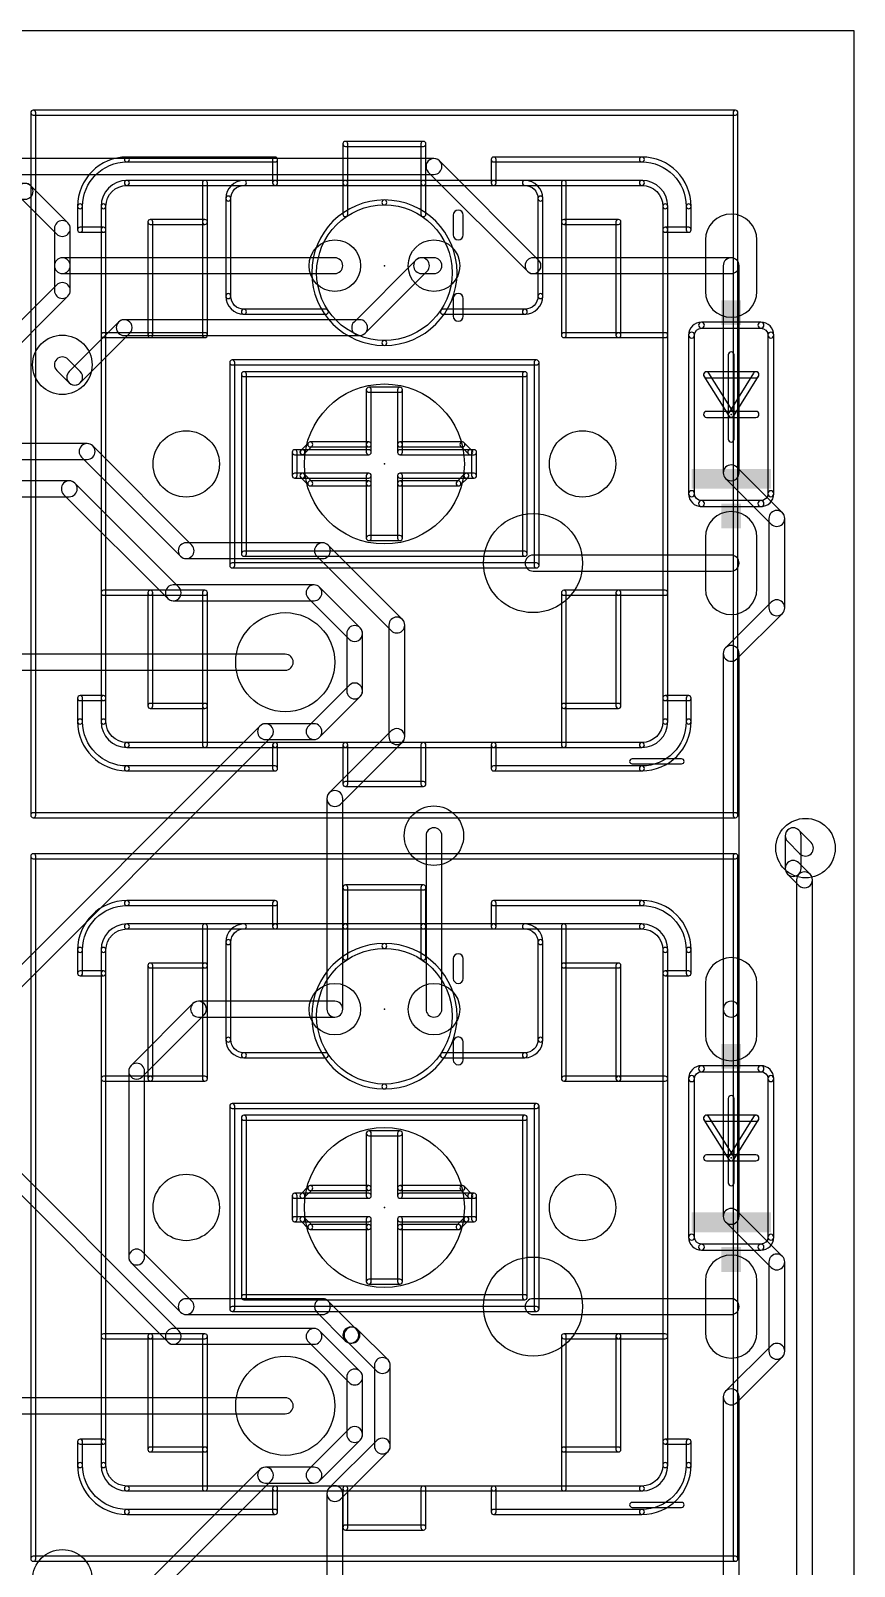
# Model space of a CAD drawing. Extents: x -22.1 to 60.3, y 1.9 to 82.2.
# Drawn here: x 39.19 to 60.3, y 42.88 to 82.22 of the extents above; entities that cross this region are included whole.
import ezdxf

# ---------------------------------------------------------------- set-up
doc = ezdxf.new("R2010")
doc.units = 0
for name, color, linetype in [('16', 175, 'CONTINUOUS'), ('17', 82, 'CONTINUOUS'), ('18', 82, 'CONTINUOUS'), ('20', 7, 'CONTINUOUS'), ('21', 253, 'CONTINUOUS'), ('23', 7, 'CONTINUOUS')]:
    doc.layers.add(name, color=color, linetype=linetype)

# ---------------------------------------------------------------- blocks, each defined once
blk = doc.blocks.new('RECT')
blk.add_solid([(-0.5, -0.5), (0.5, -0.5), (-0.5, 0.5), (0.5, 0.5)])
blk = doc.blocks.new('LONGP100')
blk.add_lwpolyline([(-0.5, -0.5), (0.5, -0.5, 1), (0.5, 0.5), (-0.5, 0.5, 1)], format="xyb", close=True)
blk = doc.blocks.new('ROUNDP')
blk.add_circle((0, 0), 0.5)
blk = doc.blocks.new('ROUNDV')
blk.add_circle((0, 0), 0.5)

msp = doc.modelspace()

# ---------------------------------------------------------------- linework, layer by layer
at = {"layer": '16'}
for points in [[(11.7475, 78.5368), (49.53, 78.5368, 1), (49.53, 78.9432), (11.7475, 78.9432, 1)], [(52.2137, 76.3437), (49.6737, 78.8837, 1), (49.3863, 78.5963), (51.9263, 76.0563, 1)], [(37.465, 77.9018), (39.0525, 77.9018, 1), (39.0525, 78.3082), (37.465, 78.3082, 1)], [(38.9088, 77.9613), (39.8613, 77.0088, 1), (40.1487, 77.2962), (39.1962, 78.2487, 1)], [(39.8018, 77.1525), (39.8018, 76.2, 1), (40.2082, 76.2), (40.2082, 77.1525, 1)], [(46.99, 76.4032), (40.005, 76.4032, 1), (40.005, 75.9968), (46.99, 75.9968, 1)], [(39.8018, 76.2), (39.8018, 75.565, 1), (40.2082, 75.565), (40.2082, 76.2, 1)], [(49.0688, 76.3437), (47.4813, 74.7562, 1), (47.7687, 74.4688), (49.3562, 76.0563, 1)], [(49.53, 76.4032), (49.2125, 76.4032, 1), (49.2125, 75.9968), (49.53, 75.9968, 1)], [(57.15, 76.4032), (52.07, 76.4032, 1), (52.07, 75.9968), (57.15, 75.9968, 1)], [(57.3532, 70.8928), (57.3532, 76.2, 1), (56.9468, 76.2), (56.9468, 70.8928, 1)], [(39.8613, 75.7087), (37.9563, 73.8037, 1), (38.2437, 73.5163), (40.1487, 75.4213, 1)], [(41.4488, 74.7562), (40.1788, 73.4862, 1), (40.4662, 73.1988), (41.7362, 74.4688, 1)], [(47.625, 74.8157), (41.5925, 74.8157, 1), (41.5925, 74.4093), (47.625, 74.4093, 1)], [(40.4662, 73.4862), (40.1487, 73.8037, 1), (39.8613, 73.5163), (40.1788, 73.1988, 1)], [(38.4175, 71.2343), (40.64, 71.2343, 1), (40.64, 71.6407), (38.4175, 71.6407, 1)], [(40.4963, 71.2938), (43.0363, 68.7538, 1), (43.3237, 69.0412), (40.7837, 71.5812, 1)], [(58.4621, 69.8681), (57.2937, 71.0365, 1), (57.0063, 70.7491), (58.1747, 69.5807, 1)], [(37.7825, 70.2818), (40.1829, 70.2818, 1), (40.1829, 70.6882), (37.7825, 70.6882, 1)], [(40.0392, 70.3413), (42.7062, 67.6743, 1), (42.9936, 67.9617), (40.3266, 70.6287, 1)], [(58.5216, 67.4356), (58.5216, 69.7244, 1), (58.1152, 69.7244), (58.1152, 67.4356, 1)], [(43.18, 68.6943), (46.6725, 68.6943, 1), (46.6725, 69.1007), (43.18, 69.1007, 1)], [(46.5288, 68.7538), (48.4338, 66.8488, 1), (48.7212, 67.1362), (46.8162, 69.0412, 1)], [(52.07, 68.3768), (57.15, 68.3768, 1), (57.15, 68.7832), (52.07, 68.7832, 1)], [(46.4565, 68.0212), (42.8499, 68.0212, 1), (42.8499, 67.6148), (46.4565, 67.6148, 1)], [(47.6417, 66.9202), (46.6002, 67.9617, 1), (46.3128, 67.6743), (47.3543, 66.6328, 1)], [(57.2937, 66.1235), (58.4621, 67.2919, 1), (58.1747, 67.5793), (57.0063, 66.4109, 1)], [(47.7012, 65.3035), (47.7012, 66.7765, 1), (47.2948, 66.7765), (47.2948, 65.3035, 1)], [(48.3743, 66.9925), (48.3743, 64.135, 1), (48.7807, 64.135), (48.7807, 66.9925, 1)], [(45.72, 66.2432), (26.67, 66.2432, 1), (26.67, 65.8368), (45.72, 65.8368, 1)], [(57.3532, 57.15), (57.3532, 66.2672, 1), (56.9468, 66.2672), (56.9468, 57.15, 1)], [(46.6002, 64.1183), (47.6417, 65.1598, 1), (47.3543, 65.4472), (46.3128, 64.4057, 1)], [(38.2437, 57.0063), (45.3557, 64.1183, 1), (45.0683, 64.4057), (37.9563, 57.2937, 1)], [(45.212, 64.0588), (46.4565, 64.0588, 1), (46.4565, 64.4652), (45.212, 64.4652, 1)], [(48.4338, 64.2787), (46.8463, 62.6912, 1), (47.1337, 62.4038), (48.7212, 63.9913, 1)], [(46.7868, 62.5475), (46.7868, 57.15, 1), (47.1932, 57.15), (47.1932, 62.5475, 1)], [(49.7332, 57.15), (49.7332, 61.595, 1), (49.3268, 61.595), (49.3268, 57.15, 1)], [(58.9407, 60.7568), (58.9407, 61.595, 1), (58.5343, 61.595), (58.5343, 60.7568, 1)], [(58.5938, 61.4513), (58.9113, 61.1338, 1), (59.1987, 61.4212), (58.8812, 61.7387, 1)], [(59.1733, 60.6084), (58.8812, 60.9005, 1), (58.5938, 60.6131), (58.8859, 60.321, 1)], [(59.2328, 29.041), (59.2328, 60.4647, 1), (58.8264, 60.4647), (58.8264, 29.041, 1)], [(42.0537, 55.4188), (43.6412, 57.0063, 1), (43.3538, 57.2937), (41.7663, 55.7062, 1)], [(43.4975, 56.9468), (46.99, 56.9468, 1), (46.99, 57.3532), (43.4975, 57.3532, 1)], [(57.3532, 51.8428), (57.3532, 57.15, 1), (56.9468, 57.15), (56.9468, 51.8428, 1)], [(42.1132, 50.8), (42.1132, 55.5625, 1), (41.7068, 55.5625), (41.7068, 50.8, 1)], [(42.9936, 48.9117), (38.2437, 53.6616, 1), (37.9563, 53.3742), (42.7062, 48.6243, 1)], [(58.4621, 50.8181), (57.2937, 51.9865, 1), (57.0063, 51.6991), (58.1747, 50.5307, 1)], [(43.3237, 49.6737), (42.0537, 50.9437, 1), (41.7663, 50.6563), (43.0363, 49.3863, 1)], [(58.5216, 48.3856), (58.5216, 50.6744, 1), (58.1152, 50.6744), (58.1152, 48.3856, 1)], [(46.6725, 49.7332), (43.18, 49.7332, 1), (43.18, 49.3268), (46.6725, 49.3268, 1)], [(47.5454, 48.9445), (46.8162, 49.6737, 1), (46.5288, 49.3863), (47.258, 48.6571, 1)], [(52.07, 49.3268), (57.15, 49.3268, 1), (57.15, 49.7332), (52.07, 49.7332, 1)], [(46.4565, 48.9712), (42.8499, 48.9712, 1), (42.8499, 48.5648), (46.4565, 48.5648, 1)], [(47.6417, 47.8702), (46.6002, 48.9117, 1), (46.3128, 48.6243), (47.3543, 47.5828, 1)], [(47.4295, 49.004), (47.4017, 49.004, 1), (47.4017, 48.5976), (47.4295, 48.5976, 1)], [(48.3529, 48.1648), (47.5732, 48.9445, 1), (47.2858, 48.6571), (48.0655, 47.8774, 1)], [(57.2937, 47.0735), (58.4621, 48.2419, 1), (58.1747, 48.5293), (57.0063, 47.3609, 1)], [(48.4124, 45.9589), (48.4124, 48.0211, 1), (48.006, 48.0211), (48.006, 45.9589, 1)], [(47.7012, 46.2535), (47.7012, 47.7265, 1), (47.2948, 47.7265), (47.2948, 46.2535, 1)], [(57.3532, 38.1), (57.3532, 47.2172, 1), (56.9468, 47.2172), (56.9468, 38.1, 1)], [(26.67, 46.7868), (45.72, 46.7868, 1), (45.72, 47.1932), (26.67, 47.1932, 1)], [(46.6002, 45.0683), (47.6417, 46.1098, 1), (47.3543, 46.3972), (46.3128, 45.3557, 1)], [(47.1337, 44.596), (48.3529, 45.8152, 1), (48.0655, 46.1026), (46.8463, 44.8834, 1)], [(45.0683, 45.3557), (37.9563, 38.2437, 1), (38.2437, 37.9563), (45.3557, 45.0683, 1)], [(45.212, 45.0088), (46.4565, 45.0088, 1), (46.4565, 45.4152), (45.212, 45.4152, 1)], [(47.1932, 38.1), (47.1932, 44.7397, 1), (46.7868, 44.7397), (46.7868, 38.1, 1)]]:
    msp.add_lwpolyline(points, format="xyb", close=True, dxfattribs=at)
at = {"layer": '20'}
for p, q in [((60.305, 82.22), (0, 82.22)), ((60.305, 1.905), (60.305, 82.22))]:
    msp.add_line(p, q, dxfattribs=at)
for centre, radius in [((48.26, 71.12), 2.05), ((43.18, 71.12), 0.85), ((53.34, 71.12), 0.85), ((48.26, 52.07), 2.05), ((43.18, 52.07), 0.85), ((53.34, 52.07), 0.85)]:
    msp.add_circle(centre, radius, dxfattribs=at)
at = {"layer": '21'}
for points in [[(39.26, 80.0565), (57.26, 80.0565, 1), (57.26, 80.1835), (39.26, 80.1835, 1)], [(39.3235, 62.12), (39.3235, 80.12, 1), (39.1965, 80.12), (39.1965, 62.12, 1)], [(57.1965, 80.12), (57.1965, 62.12, 1), (57.3235, 62.12), (57.3235, 80.12, 1)], [(47.26, 79.2565), (49.26, 79.2565, 1), (49.26, 79.3835), (47.26, 79.3835, 1)], [(47.3235, 78.32), (47.3235, 79.32, 1), (47.1965, 79.32), (47.1965, 78.32, 1)], [(49.3235, 78.32), (49.3235, 79.32, 1), (49.1965, 79.32), (49.1965, 78.32, 1)], [(41.66, 78.8565, 1), (41.66, 78.9835, 0.4142), (40.3965, 77.72, 1), (40.5235, 77.72, -0.4142)], [(41.66, 78.8565), (45.46, 78.8565, 1), (45.46, 78.9835), (41.66, 78.9835, 1)], [(45.5235, 78.32), (45.5235, 78.92, 1), (45.3965, 78.92), (45.3965, 78.32, 1)], [(51.06, 78.8565), (54.86, 78.8565, 1), (54.86, 78.9835), (51.06, 78.9835, 1)], [(51.1235, 78.32), (51.1235, 78.92, 1), (50.9965, 78.92), (50.9965, 78.32, 1)], [(55.9965, 77.72, 1), (56.1235, 77.72, 0.4142), (54.86, 78.9835, 1), (54.86, 78.8565, -0.4142)], [(41.66, 78.2565, 1), (41.66, 78.3835, 0.4142), (40.9965, 77.72, 1), (41.1235, 77.72, -0.4142)], [(41.66, 78.2565), (45.46, 78.2565, 1), (45.46, 78.3835), (41.66, 78.3835, 1)], [(43.5965, 78.32), (43.5965, 77.32, 1), (43.7235, 77.32), (43.7235, 78.32, 1)], [(44.66, 78.2565, 1), (44.66, 78.3835, 0.4142), (44.1965, 77.92, 1), (44.3235, 77.92, -0.4142)], [(45.46, 78.2565), (47.26, 78.2565, 1), (47.26, 78.3835), (45.46, 78.3835, 1)], [(47.26, 78.2565), (49.26, 78.2565, 1), (49.26, 78.3835), (47.26, 78.3835, 1)], [(47.3235, 77.52), (47.3235, 78.32, 1), (47.1965, 78.32), (47.1965, 77.52, 1)], [(49.26, 78.2565), (51.06, 78.2565, 1), (51.06, 78.3835), (49.26, 78.3835, 1)], [(49.1965, 78.32), (49.1965, 77.52, 1), (49.3235, 77.52), (49.3235, 78.32, 1)], [(51.06, 78.2565), (54.86, 78.2565, 1), (54.86, 78.3835), (51.06, 78.3835, 1)], [(52.1965, 77.92, 1), (52.3235, 77.92, 0.4142), (51.86, 78.3835, 1), (51.86, 78.2565, -0.4142)], [(52.7965, 78.32), (52.7965, 77.32, 1), (52.9235, 77.32), (52.9235, 78.32, 1)], [(55.3965, 77.72, 1), (55.5235, 77.72, 0.4142), (54.86, 78.3835, 1), (54.86, 78.2565, -0.4142)], [(44.3235, 75.42), (44.3235, 77.92, 1), (44.1965, 77.92), (44.1965, 75.42, 1)], [(52.3235, 75.42), (52.3235, 77.92, 1), (52.1965, 77.92), (52.1965, 75.42, 1)], [(40.5235, 77.12), (40.5235, 77.72, 1), (40.3965, 77.72), (40.3965, 77.12, 1)], [(41.1235, 77.12), (41.1235, 77.72, 1), (40.9965, 77.72), (40.9965, 77.12, 1)], [(48.26, 77.7565, 1), (48.26, 77.8835, 1), (48.26, 74.1565, 1), (48.26, 74.2835, -1)], [(48.26, 74.2835, 1), (48.26, 74.1565, 1), (48.26, 77.8835, 1), (48.26, 77.7565, -1)], [(50.0253, 77.4954), (50.0253, 76.9874, 1), (50.2793, 76.9874), (50.2793, 77.4954, 1)], [(55.3965, 77.72), (55.3965, 77.12, 1), (55.5235, 77.12), (55.5235, 77.72, 1)], [(55.9965, 77.72), (55.9965, 77.12, 1), (56.1235, 77.12), (56.1235, 77.72, 1)], [(41.06, 77.1835), (40.46, 77.1835, 1), (40.46, 77.0565), (41.06, 77.0565, 1)], [(41.1235, 65.12), (41.1235, 77.12, 1), (40.9965, 77.12), (40.9965, 65.12, 1)], [(42.1965, 77.32), (42.1965, 74.42, 1), (42.3235, 74.42), (42.3235, 77.32, 1)], [(43.66, 77.3835), (42.26, 77.3835, 1), (42.26, 77.2565), (43.66, 77.2565, 1)], [(43.5965, 77.32), (43.5965, 74.42, 1), (43.7235, 74.42), (43.7235, 77.32, 1)], [(52.7965, 77.32), (52.7965, 74.42, 1), (52.9235, 74.42), (52.9235, 77.32, 1)], [(54.26, 77.3835), (52.86, 77.3835, 1), (52.86, 77.2565), (54.26, 77.2565, 1)], [(54.1965, 77.32), (54.1965, 74.42, 1), (54.3235, 74.42), (54.3235, 77.32, 1)], [(55.3965, 77.12), (55.3965, 65.12, 1), (55.5235, 65.12), (55.5235, 77.12, 1)], [(55.46, 77.0565), (56.06, 77.0565, 1), (56.06, 77.1835), (55.46, 77.1835, 1)], [(44.3235, 75.42, 1), (44.1965, 75.42, 0.4142), (44.66, 74.9565, 1), (44.66, 75.0835, -0.4142)], [(50.2793, 74.9046), (50.2793, 75.3618, 1), (50.0253, 75.3618), (50.0253, 74.9046, 1)], [(51.86, 75.0835, 1), (51.86, 74.9565, 0.4142), (52.3235, 75.42, 1), (52.1965, 75.42, -0.4142)], [(44.66, 74.9565), (46.76, 74.9565, 1), (46.76, 75.0835), (44.66, 75.0835, 1)], [(49.76, 74.9565), (51.86, 74.9565, 1), (51.86, 75.0835), (49.76, 75.0835, 1)], [(56.388, 74.5998, 1), (56.388, 74.7522, 0.4142), (56.0578, 74.422, 1), (56.2102, 74.422, -0.4142)], [(56.388, 74.5998), (57.912, 74.5998, 1), (57.912, 74.7522), (56.388, 74.7522, 1)], [(58.0898, 74.422, 1), (58.2422, 74.422, 0.4142), (57.912, 74.7522, 1), (57.912, 74.5998, -0.4142)], [(42.26, 74.4835), (41.06, 74.4835, 1), (41.06, 74.3565), (42.26, 74.3565, 1)], [(43.66, 74.4835), (42.26, 74.4835, 1), (42.26, 74.3565), (43.66, 74.3565, 1)], [(54.26, 74.4835), (52.86, 74.4835, 1), (52.86, 74.3565), (54.26, 74.3565, 1)], [(55.46, 74.4835), (54.26, 74.4835, 1), (54.26, 74.3565), (55.46, 74.3565, 1)], [(56.2102, 70.358), (56.2102, 74.422, 1), (56.0578, 74.422), (56.0578, 70.358, 1)], [(58.2422, 70.358), (58.2422, 74.422, 1), (58.0898, 74.422), (58.0898, 70.358, 1)], [(57.2262, 72.39), (57.2262, 73.914, 1), (57.0738, 73.914), (57.0738, 72.39, 1)], [(44.4235, 68.52), (44.4235, 73.72, 1), (44.2965, 73.72), (44.2965, 68.52, 1)], [(44.36, 73.6565), (52.16, 73.6565, 1), (52.16, 73.7835), (44.36, 73.7835, 1)], [(52.0965, 73.72), (52.0965, 68.52, 1), (52.2235, 68.52), (52.2235, 73.72, 1)], [(44.7235, 68.82), (44.7235, 73.42, 1), (44.5965, 73.42), (44.5965, 68.82, 1)], [(44.66, 73.3565), (51.86, 73.3565, 1), (51.86, 73.4835), (44.66, 73.4835, 1)], [(51.7965, 73.42), (51.7965, 68.82, 1), (51.9235, 68.82), (51.9235, 73.42, 1)], [(56.515, 73.3298), (57.785, 73.3298, 1), (57.785, 73.4822), (56.515, 73.4822, 1)], [(57.2146, 72.4304), (56.5796, 73.4464, 1), (56.4504, 73.3656), (57.0854, 72.3496, 1)], [(57.7204, 73.4464), (57.0854, 72.4304, 1), (57.2146, 72.3496), (57.8496, 73.3656, 1)], [(47.9235, 71.62), (47.9235, 73.02, 1), (47.7965, 73.02), (47.7965, 71.62, 1)], [(47.86, 72.9565), (48.66, 72.9565, 1), (48.66, 73.0835), (47.86, 73.0835, 1)], [(48.5965, 73.02), (48.5965, 71.62, 1), (48.7235, 71.62), (48.7235, 73.02, 1)], [(56.515, 72.3138), (57.15, 72.3138, 1), (57.15, 72.4662), (56.515, 72.4662, 1)], [(57.2262, 71.755), (57.2262, 72.39, 1), (57.0738, 72.39), (57.0738, 71.755, 1)], [(57.15, 72.3138), (57.785, 72.3138, 1), (57.785, 72.4662), (57.15, 72.4662, 1)], [(46.3151, 71.6649), (46.1151, 71.4649, 1), (46.2049, 71.3751), (46.4049, 71.5751, 1)], [(47.86, 71.6835), (46.36, 71.6835, 1), (46.36, 71.5565), (47.86, 71.5565, 1)], [(47.9235, 71.42), (47.9235, 71.62, 1), (47.7965, 71.62), (47.7965, 71.42, 1)], [(48.5965, 71.62), (48.5965, 71.42, 1), (48.7235, 71.42), (48.7235, 71.62, 1)], [(50.26, 71.6835), (48.66, 71.6835, 1), (48.66, 71.5565), (50.26, 71.5565, 1)], [(50.5049, 71.4649), (50.3049, 71.6649, 1), (50.2151, 71.5751), (50.4151, 71.3751, 1)], [(46.0235, 70.82), (46.0235, 71.42, 1), (45.8965, 71.42), (45.8965, 70.82, 1)], [(45.96, 71.3565), (46.16, 71.3565, 1), (46.16, 71.4835), (45.96, 71.4835, 1)], [(46.16, 71.3565), (47.86, 71.3565, 1), (47.86, 71.4835), (46.16, 71.4835, 1)], [(48.66, 71.3565), (50.46, 71.3565, 1), (50.46, 71.4835), (48.66, 71.4835, 1)], [(50.56, 71.4835), (50.46, 71.4835, 1), (50.46, 71.3565), (50.56, 71.3565, 1)], [(50.4965, 71.42), (50.4965, 70.82, 1), (50.6235, 70.82), (50.6235, 71.42, 1)], [(46.16, 70.8835), (45.96, 70.8835, 1), (45.96, 70.7565), (46.16, 70.7565, 1)], [(47.86, 70.8835), (46.16, 70.8835, 1), (46.16, 70.7565), (47.86, 70.7565, 1)], [(46.1151, 70.7751), (46.3151, 70.5751, 1), (46.4049, 70.6649), (46.2049, 70.8649, 1)], [(47.9235, 70.62), (47.9235, 70.82, 1), (47.7965, 70.82), (47.7965, 70.62, 1)], [(50.36, 70.8835), (48.66, 70.8835, 1), (48.66, 70.7565), (50.36, 70.7565, 1)], [(48.5965, 70.82), (48.5965, 70.62, 1), (48.7235, 70.62), (48.7235, 70.82, 1)], [(50.3151, 70.8649), (50.1151, 70.6649, 1), (50.2049, 70.5751), (50.4049, 70.7751, 1)], [(50.56, 70.8835), (50.36, 70.8835, 1), (50.36, 70.7565), (50.56, 70.7565, 1)], [(47.86, 70.6835), (46.36, 70.6835, 1), (46.36, 70.5565), (47.86, 70.5565, 1)], [(47.9235, 69.22), (47.9235, 70.62, 1), (47.7965, 70.62), (47.7965, 69.22, 1)], [(48.5965, 70.62), (48.5965, 69.22, 1), (48.7235, 69.22), (48.7235, 70.62, 1)], [(50.16, 70.6835), (48.66, 70.6835, 1), (48.66, 70.5565), (50.16, 70.5565, 1)], [(56.2102, 70.358, 1), (56.0578, 70.358, 0.4142), (56.388, 70.0278, 1), (56.388, 70.1802, -0.4142)], [(57.912, 70.1802, 1), (57.912, 70.0278, 0.4142), (58.2422, 70.358, 1), (58.0898, 70.358, -0.4142)], [(56.388, 70.0278), (57.912, 70.0278, 1), (57.912, 70.1802), (56.388, 70.1802, 1)], [(48.66, 69.2835), (47.86, 69.2835, 1), (47.86, 69.1565), (48.66, 69.1565, 1)], [(51.86, 68.8835), (44.66, 68.8835, 1), (44.66, 68.7565), (51.86, 68.7565, 1)], [(52.16, 68.5835), (44.36, 68.5835, 1), (44.36, 68.4565), (52.16, 68.4565, 1)], [(42.26, 67.8835), (41.06, 67.8835, 1), (41.06, 67.7565), (42.26, 67.7565, 1)], [(43.66, 67.8835), (42.26, 67.8835, 1), (42.26, 67.7565), (43.66, 67.7565, 1)], [(42.1965, 67.82), (42.1965, 64.92, 1), (42.3235, 64.92), (42.3235, 67.82, 1)], [(43.5965, 67.82), (43.5965, 64.92, 1), (43.7235, 64.92), (43.7235, 67.82, 1)], [(54.26, 67.8835), (52.86, 67.8835, 1), (52.86, 67.7565), (54.26, 67.7565, 1)], [(52.7965, 67.82), (52.7965, 64.92, 1), (52.9235, 64.92), (52.9235, 67.82, 1)], [(55.46, 67.8835), (54.26, 67.8835, 1), (54.26, 67.7565), (55.46, 67.7565, 1)], [(54.1965, 67.82), (54.1965, 64.92, 1), (54.3235, 64.92), (54.3235, 67.82, 1)], [(40.5235, 64.52), (40.5235, 65.12, 1), (40.3965, 65.12), (40.3965, 64.52, 1)], [(41.06, 65.1835), (40.46, 65.1835, 1), (40.46, 65.0565), (41.06, 65.0565, 1)], [(41.1235, 64.52), (41.1235, 65.12, 1), (40.9965, 65.12), (40.9965, 64.52, 1)], [(43.66, 64.9835), (42.26, 64.9835, 1), (42.26, 64.8565), (43.66, 64.8565, 1)], [(43.5965, 64.92), (43.5965, 63.92, 1), (43.7235, 63.92), (43.7235, 64.92, 1)], [(52.7965, 64.92), (52.7965, 63.92, 1), (52.9235, 63.92), (52.9235, 64.92, 1)], [(54.26, 64.9835), (52.86, 64.9835, 1), (52.86, 64.8565), (54.26, 64.8565, 1)], [(55.3965, 65.12), (55.3965, 64.52, 1), (55.5235, 64.52), (55.5235, 65.12, 1)], [(55.46, 65.0565), (56.06, 65.0565, 1), (56.06, 65.1835), (55.46, 65.1835, 1)], [(55.9965, 65.12), (55.9965, 64.52, 1), (56.1235, 64.52), (56.1235, 65.12, 1)], [(40.5235, 64.52, 1), (40.3965, 64.52, 0.4142), (41.66, 63.2565, 1), (41.66, 63.3835, -0.4142)], [(41.1235, 64.52, 1), (40.9965, 64.52, 0.4142), (41.66, 63.8565, 1), (41.66, 63.9835, -0.4142)], [(54.86, 63.3835, 1), (54.86, 63.2565, 0.4142), (56.1235, 64.52, 1), (55.9965, 64.52, -0.4142)], [(54.86, 63.9835, 1), (54.86, 63.8565, 0.4142), (55.5235, 64.52, 1), (55.3965, 64.52, -0.4142)], [(45.46, 63.9835), (41.66, 63.9835, 1), (41.66, 63.8565), (45.46, 63.8565, 1)], [(47.26, 63.9835), (45.46, 63.9835, 1), (45.46, 63.8565), (47.26, 63.8565, 1)], [(45.5235, 63.32), (45.5235, 63.92, 1), (45.3965, 63.92), (45.3965, 63.32, 1)], [(51.06, 63.9835), (47.26, 63.9835, 1), (47.26, 63.8565), (51.06, 63.8565, 1)], [(47.3235, 62.92), (47.3235, 63.92, 1), (47.1965, 63.92), (47.1965, 62.92, 1)], [(49.3235, 62.92), (49.3235, 63.92, 1), (49.1965, 63.92), (49.1965, 62.92, 1)], [(54.86, 63.9835), (51.06, 63.9835, 1), (51.06, 63.8565), (54.86, 63.8565, 1)], [(51.1235, 63.32), (51.1235, 63.92, 1), (50.9965, 63.92), (50.9965, 63.32, 1)], [(45.46, 63.3835), (41.66, 63.3835, 1), (41.66, 63.2565), (45.46, 63.2565, 1)], [(54.86, 63.3835), (51.06, 63.3835, 1), (51.06, 63.2565), (54.86, 63.2565, 1)], [(54.61, 63.4365), (55.88, 63.4365, 1), (55.88, 63.5635), (54.61, 63.5635, 1)], [(47.26, 62.8565), (49.26, 62.8565, 1), (49.26, 62.9835), (47.26, 62.9835, 1)], [(57.26, 62.1835), (39.26, 62.1835, 1), (39.26, 62.0565), (57.26, 62.0565, 1)], [(39.26, 61.0065), (57.26, 61.0065, 1), (57.26, 61.1335), (39.26, 61.1335, 1)], [(39.3235, 43.07), (39.3235, 61.07, 1), (39.1965, 61.07), (39.1965, 43.07, 1)], [(57.1965, 61.07), (57.1965, 43.07, 1), (57.3235, 43.07), (57.3235, 61.07, 1)], [(47.26, 60.2065), (49.26, 60.2065, 1), (49.26, 60.3335), (47.26, 60.3335, 1)], [(47.3235, 59.27), (47.3235, 60.27, 1), (47.1965, 60.27), (47.1965, 59.27, 1)], [(49.3235, 59.27), (49.3235, 60.27, 1), (49.1965, 60.27), (49.1965, 59.27, 1)], [(41.66, 59.8065, 1), (41.66, 59.9335, 0.4142), (40.3965, 58.67, 1), (40.5235, 58.67, -0.4142)], [(41.66, 59.8065), (45.46, 59.8065, 1), (45.46, 59.9335), (41.66, 59.9335, 1)], [(45.5235, 59.27), (45.5235, 59.87, 1), (45.3965, 59.87), (45.3965, 59.27, 1)], [(51.06, 59.8065), (54.86, 59.8065, 1), (54.86, 59.9335), (51.06, 59.9335, 1)], [(51.1235, 59.27), (51.1235, 59.87, 1), (50.9965, 59.87), (50.9965, 59.27, 1)], [(55.9965, 58.67, 1), (56.1235, 58.67, 0.4142), (54.86, 59.9335, 1), (54.86, 59.8065, -0.4142)], [(41.66, 59.2065, 1), (41.66, 59.3335, 0.4142), (40.9965, 58.67, 1), (41.1235, 58.67, -0.4142)], [(41.66, 59.2065), (45.46, 59.2065, 1), (45.46, 59.3335), (41.66, 59.3335, 1)], [(43.5965, 59.27), (43.5965, 58.27, 1), (43.7235, 58.27), (43.7235, 59.27, 1)], [(44.66, 59.2065, 1), (44.66, 59.3335, 0.4142), (44.1965, 58.87, 1), (44.3235, 58.87, -0.4142)], [(45.46, 59.2065), (47.26, 59.2065, 1), (47.26, 59.3335), (45.46, 59.3335, 1)], [(47.26, 59.2065), (49.26, 59.2065, 1), (49.26, 59.3335), (47.26, 59.3335, 1)], [(47.3235, 58.47), (47.3235, 59.27, 1), (47.1965, 59.27), (47.1965, 58.47, 1)], [(49.26, 59.2065), (51.06, 59.2065, 1), (51.06, 59.3335), (49.26, 59.3335, 1)], [(49.1965, 59.27), (49.1965, 58.47, 1), (49.3235, 58.47), (49.3235, 59.27, 1)], [(51.06, 59.2065), (54.86, 59.2065, 1), (54.86, 59.3335), (51.06, 59.3335, 1)], [(52.1965, 58.87, 1), (52.3235, 58.87, 0.4142), (51.86, 59.3335, 1), (51.86, 59.2065, -0.4142)], [(52.7965, 59.27), (52.7965, 58.27, 1), (52.9235, 58.27), (52.9235, 59.27, 1)], [(55.3965, 58.67, 1), (55.5235, 58.67, 0.4142), (54.86, 59.3335, 1), (54.86, 59.2065, -0.4142)], [(40.5235, 58.07), (40.5235, 58.67, 1), (40.3965, 58.67), (40.3965, 58.07, 1)], [(41.1235, 58.07), (41.1235, 58.67, 1), (40.9965, 58.67), (40.9965, 58.07, 1)], [(44.3235, 56.37), (44.3235, 58.87, 1), (44.1965, 58.87), (44.1965, 56.37, 1)], [(48.26, 58.7065, 1), (48.26, 58.8335, 1), (48.26, 55.1065, 1), (48.26, 55.2335, -1)], [(48.26, 55.2335, 1), (48.26, 55.1065, 1), (48.26, 58.8335, 1), (48.26, 58.7065, -1)], [(52.3235, 56.37), (52.3235, 58.87, 1), (52.1965, 58.87), (52.1965, 56.37, 1)], [(55.3965, 58.67), (55.3965, 58.07, 1), (55.5235, 58.07), (55.5235, 58.67, 1)], [(55.9965, 58.67), (55.9965, 58.07, 1), (56.1235, 58.07), (56.1235, 58.67, 1)], [(42.1965, 58.27), (42.1965, 55.37, 1), (42.3235, 55.37), (42.3235, 58.27, 1)], [(43.66, 58.3335), (42.26, 58.3335, 1), (42.26, 58.2065), (43.66, 58.2065, 1)], [(43.5965, 58.27), (43.5965, 55.37, 1), (43.7235, 55.37), (43.7235, 58.27, 1)], [(50.0253, 58.4454), (50.0253, 57.9374, 1), (50.2793, 57.9374), (50.2793, 58.4454, 1)], [(52.7965, 58.27), (52.7965, 55.37, 1), (52.9235, 55.37), (52.9235, 58.27, 1)], [(54.26, 58.3335), (52.86, 58.3335, 1), (52.86, 58.2065), (54.26, 58.2065, 1)], [(54.1965, 58.27), (54.1965, 55.37, 1), (54.3235, 55.37), (54.3235, 58.27, 1)], [(41.06, 58.1335), (40.46, 58.1335, 1), (40.46, 58.0065), (41.06, 58.0065, 1)], [(41.1235, 46.07), (41.1235, 58.07, 1), (40.9965, 58.07), (40.9965, 46.07, 1)], [(55.3965, 58.07), (55.3965, 46.07, 1), (55.5235, 46.07), (55.5235, 58.07, 1)], [(55.46, 58.0065), (56.06, 58.0065, 1), (56.06, 58.1335), (55.46, 58.1335, 1)], [(44.3235, 56.37, 1), (44.1965, 56.37, 0.4142), (44.66, 55.9065, 1), (44.66, 56.0335, -0.4142)], [(50.2793, 55.8546), (50.2793, 56.3118, 1), (50.0253, 56.3118), (50.0253, 55.8546, 1)], [(51.86, 56.0335, 1), (51.86, 55.9065, 0.4142), (52.3235, 56.37, 1), (52.1965, 56.37, -0.4142)], [(44.66, 55.9065), (46.76, 55.9065, 1), (46.76, 56.0335), (44.66, 56.0335, 1)], [(49.76, 55.9065), (51.86, 55.9065, 1), (51.86, 56.0335), (49.76, 56.0335, 1)], [(56.388, 55.5498, 1), (56.388, 55.7022, 0.4142), (56.0578, 55.372, 1), (56.2102, 55.372, -0.4142)], [(56.388, 55.5498), (57.912, 55.5498, 1), (57.912, 55.7022), (56.388, 55.7022, 1)], [(58.0898, 55.372, 1), (58.2422, 55.372, 0.4142), (57.912, 55.7022, 1), (57.912, 55.5498, -0.4142)], [(42.26, 55.4335), (41.06, 55.4335, 1), (41.06, 55.3065), (42.26, 55.3065, 1)], [(43.66, 55.4335), (42.26, 55.4335, 1), (42.26, 55.3065), (43.66, 55.3065, 1)], [(54.26, 55.4335), (52.86, 55.4335, 1), (52.86, 55.3065), (54.26, 55.3065, 1)], [(55.46, 55.4335), (54.26, 55.4335, 1), (54.26, 55.3065), (55.46, 55.3065, 1)], [(56.2102, 51.308), (56.2102, 55.372, 1), (56.0578, 55.372), (56.0578, 51.308, 1)], [(58.2422, 51.308), (58.2422, 55.372, 1), (58.0898, 55.372), (58.0898, 51.308, 1)], [(44.4235, 49.47), (44.4235, 54.67, 1), (44.2965, 54.67), (44.2965, 49.47, 1)], [(44.36, 54.6065), (52.16, 54.6065, 1), (52.16, 54.7335), (44.36, 54.7335, 1)], [(52.0965, 54.67), (52.0965, 49.47, 1), (52.2235, 49.47), (52.2235, 54.67, 1)], [(57.2262, 53.34), (57.2262, 54.864, 1), (57.0738, 54.864), (57.0738, 53.34, 1)], [(44.7235, 49.77), (44.7235, 54.37, 1), (44.5965, 54.37), (44.5965, 49.77, 1)], [(44.66, 54.3065), (51.86, 54.3065, 1), (51.86, 54.4335), (44.66, 54.4335, 1)], [(51.7965, 54.37), (51.7965, 49.77, 1), (51.9235, 49.77), (51.9235, 54.37, 1)], [(56.515, 54.2798), (57.785, 54.2798, 1), (57.785, 54.4322), (56.515, 54.4322, 1)], [(57.2146, 53.3804), (56.5796, 54.3964, 1), (56.4504, 54.3156), (57.0854, 53.2996, 1)], [(57.7204, 54.3964), (57.0854, 53.3804, 1), (57.2146, 53.2996), (57.8496, 54.3156, 1)], [(47.9235, 52.57), (47.9235, 53.97, 1), (47.7965, 53.97), (47.7965, 52.57, 1)], [(47.86, 53.9065), (48.66, 53.9065, 1), (48.66, 54.0335), (47.86, 54.0335, 1)], [(48.5965, 53.97), (48.5965, 52.57, 1), (48.7235, 52.57), (48.7235, 53.97, 1)], [(56.515, 53.2638), (57.15, 53.2638, 1), (57.15, 53.4162), (56.515, 53.4162, 1)], [(57.2262, 52.705), (57.2262, 53.34, 1), (57.0738, 53.34), (57.0738, 52.705, 1)], [(57.15, 53.2638), (57.785, 53.2638, 1), (57.785, 53.4162), (57.15, 53.4162, 1)], [(46.0235, 51.77), (46.0235, 52.37, 1), (45.8965, 52.37), (45.8965, 51.77, 1)], [(45.96, 52.3065), (46.16, 52.3065, 1), (46.16, 52.4335), (45.96, 52.4335, 1)], [(46.3151, 52.6149), (46.1151, 52.4149, 1), (46.2049, 52.3251), (46.4049, 52.5251, 1)], [(46.16, 52.3065), (47.86, 52.3065, 1), (47.86, 52.4335), (46.16, 52.4335, 1)], [(47.86, 52.6335), (46.36, 52.6335, 1), (46.36, 52.5065), (47.86, 52.5065, 1)], [(47.9235, 52.37), (47.9235, 52.57, 1), (47.7965, 52.57), (47.7965, 52.37, 1)], [(48.5965, 52.57), (48.5965, 52.37, 1), (48.7235, 52.37), (48.7235, 52.57, 1)], [(50.26, 52.6335), (48.66, 52.6335, 1), (48.66, 52.5065), (50.26, 52.5065, 1)], [(48.66, 52.3065), (50.46, 52.3065, 1), (50.46, 52.4335), (48.66, 52.4335, 1)], [(50.5049, 52.4149), (50.3049, 52.6149, 1), (50.2151, 52.5251), (50.4151, 52.3251, 1)], [(50.56, 52.4335), (50.46, 52.4335, 1), (50.46, 52.3065), (50.56, 52.3065, 1)], [(50.4965, 52.37), (50.4965, 51.77, 1), (50.6235, 51.77), (50.6235, 52.37, 1)], [(46.16, 51.8335), (45.96, 51.8335, 1), (45.96, 51.7065), (46.16, 51.7065, 1)], [(47.86, 51.8335), (46.16, 51.8335, 1), (46.16, 51.7065), (47.86, 51.7065, 1)], [(46.1151, 51.7251), (46.3151, 51.5251, 1), (46.4049, 51.6149), (46.2049, 51.8149, 1)], [(47.86, 51.6335), (46.36, 51.6335, 1), (46.36, 51.5065), (47.86, 51.5065, 1)], [(47.9235, 51.57), (47.9235, 51.77, 1), (47.7965, 51.77), (47.7965, 51.57, 1)], [(47.9235, 50.17), (47.9235, 51.57, 1), (47.7965, 51.57), (47.7965, 50.17, 1)], [(50.36, 51.8335), (48.66, 51.8335, 1), (48.66, 51.7065), (50.36, 51.7065, 1)], [(48.5965, 51.77), (48.5965, 51.57, 1), (48.7235, 51.57), (48.7235, 51.77, 1)], [(48.5965, 51.57), (48.5965, 50.17, 1), (48.7235, 50.17), (48.7235, 51.57, 1)], [(50.16, 51.6335), (48.66, 51.6335, 1), (48.66, 51.5065), (50.16, 51.5065, 1)], [(50.3151, 51.8149), (50.1151, 51.6149, 1), (50.2049, 51.5251), (50.4049, 51.7251, 1)], [(50.56, 51.8335), (50.36, 51.8335, 1), (50.36, 51.7065), (50.56, 51.7065, 1)], [(56.2102, 51.308, 1), (56.0578, 51.308, 0.4142), (56.388, 50.9778, 1), (56.388, 51.1302, -0.4142)], [(57.912, 51.1302, 1), (57.912, 50.9778, 0.4142), (58.2422, 51.308, 1), (58.0898, 51.308, -0.4142)], [(56.388, 50.9778), (57.912, 50.9778, 1), (57.912, 51.1302), (56.388, 51.1302, 1)], [(48.66, 50.2335), (47.86, 50.2335, 1), (47.86, 50.1065), (48.66, 50.1065, 1)], [(51.86, 49.8335), (44.66, 49.8335, 1), (44.66, 49.7065), (51.86, 49.7065, 1)], [(52.16, 49.5335), (44.36, 49.5335, 1), (44.36, 49.4065), (52.16, 49.4065, 1)], [(42.26, 48.8335), (41.06, 48.8335, 1), (41.06, 48.7065), (42.26, 48.7065, 1)], [(43.66, 48.8335), (42.26, 48.8335, 1), (42.26, 48.7065), (43.66, 48.7065, 1)], [(42.1965, 48.77), (42.1965, 45.87, 1), (42.3235, 45.87), (42.3235, 48.77, 1)], [(43.5965, 48.77), (43.5965, 45.87, 1), (43.7235, 45.87), (43.7235, 48.77, 1)], [(54.26, 48.8335), (52.86, 48.8335, 1), (52.86, 48.7065), (54.26, 48.7065, 1)], [(52.7965, 48.77), (52.7965, 45.87, 1), (52.9235, 45.87), (52.9235, 48.77, 1)], [(55.46, 48.8335), (54.26, 48.8335, 1), (54.26, 48.7065), (55.46, 48.7065, 1)], [(54.1965, 48.77), (54.1965, 45.87, 1), (54.3235, 45.87), (54.3235, 48.77, 1)], [(40.5235, 45.47), (40.5235, 46.07, 1), (40.3965, 46.07), (40.3965, 45.47, 1)], [(41.06, 46.1335), (40.46, 46.1335, 1), (40.46, 46.0065), (41.06, 46.0065, 1)], [(41.1235, 45.47), (41.1235, 46.07, 1), (40.9965, 46.07), (40.9965, 45.47, 1)], [(55.3965, 46.07), (55.3965, 45.47, 1), (55.5235, 45.47), (55.5235, 46.07, 1)], [(55.46, 46.0065), (56.06, 46.0065, 1), (56.06, 46.1335), (55.46, 46.1335, 1)], [(55.9965, 46.07), (55.9965, 45.47, 1), (56.1235, 45.47), (56.1235, 46.07, 1)], [(43.66, 45.9335), (42.26, 45.9335, 1), (42.26, 45.8065), (43.66, 45.8065, 1)], [(43.5965, 45.87), (43.5965, 44.87, 1), (43.7235, 44.87), (43.7235, 45.87, 1)], [(52.7965, 45.87), (52.7965, 44.87, 1), (52.9235, 44.87), (52.9235, 45.87, 1)], [(54.26, 45.9335), (52.86, 45.9335, 1), (52.86, 45.8065), (54.26, 45.8065, 1)], [(40.5235, 45.47, 1), (40.3965, 45.47, 0.4142), (41.66, 44.2065, 1), (41.66, 44.3335, -0.4142)], [(41.1235, 45.47, 1), (40.9965, 45.47, 0.4142), (41.66, 44.8065, 1), (41.66, 44.9335, -0.4142)], [(54.86, 44.3335, 1), (54.86, 44.2065, 0.4142), (56.1235, 45.47, 1), (55.9965, 45.47, -0.4142)], [(54.86, 44.9335, 1), (54.86, 44.8065, 0.4142), (55.5235, 45.47, 1), (55.3965, 45.47, -0.4142)], [(45.46, 44.9335), (41.66, 44.9335, 1), (41.66, 44.8065), (45.46, 44.8065, 1)], [(47.26, 44.9335), (45.46, 44.9335, 1), (45.46, 44.8065), (47.26, 44.8065, 1)], [(45.5235, 44.27), (45.5235, 44.87, 1), (45.3965, 44.87), (45.3965, 44.27, 1)], [(51.06, 44.9335), (47.26, 44.9335, 1), (47.26, 44.8065), (51.06, 44.8065, 1)], [(47.3235, 43.87), (47.3235, 44.87, 1), (47.1965, 44.87), (47.1965, 43.87, 1)], [(49.3235, 43.87), (49.3235, 44.87, 1), (49.1965, 44.87), (49.1965, 43.87, 1)], [(54.86, 44.9335), (51.06, 44.9335, 1), (51.06, 44.8065), (54.86, 44.8065, 1)], [(51.1235, 44.27), (51.1235, 44.87, 1), (50.9965, 44.87), (50.9965, 44.27, 1)], [(54.61, 44.3865), (55.88, 44.3865, 1), (55.88, 44.5135), (54.61, 44.5135, 1)], [(45.46, 44.3335), (41.66, 44.3335, 1), (41.66, 44.2065), (45.46, 44.2065, 1)], [(54.86, 44.3335), (51.06, 44.3335, 1), (51.06, 44.2065), (54.86, 44.2065, 1)], [(47.26, 43.8065), (49.26, 43.8065, 1), (49.26, 43.9335), (47.26, 43.9335, 1)], [(57.26, 43.1335), (39.26, 43.1335, 1), (39.26, 43.0065), (57.26, 43.0065, 1)]]:
    msp.add_lwpolyline(points, format="xyb", close=True, dxfattribs=at)
at = {"layer": '23'}
for p in [(48.26, 76.2), (57.15, 72.39), (48.26, 71.12), (48.26, 71.12), (48.26, 57.15), (57.15, 53.34), (48.26, 52.07), (48.26, 52.07)]:
    msp.add_point(p, dxfattribs=at)

# ---------------------------------------------------------------- block references
at = {"layer": '17'}
for name, p, xscale, yscale, rotation in [('LONGP100', (57.15, 76.2), 1.3208, 1.3208, 90), ('ROUNDP', (52.07, 68.58), 2.54, 2.54, 180), ('LONGP100', (57.15, 68.58), 1.3208, 1.3208, 90), ('ROUNDP', (45.72, 66.04), 2.54, 2.54, 180), ('LONGP100', (57.15, 57.15), 1.3208, 1.3208, 90), ('ROUNDP', (52.07, 49.53), 2.54, 2.54, 180), ('LONGP100', (57.15, 49.53), 1.3208, 1.3208, 90), ('ROUNDP', (45.72, 46.99), 2.54, 2.54, 180)]:
    msp.add_blockref(name, p, dxfattribs=dict(at, xscale=xscale, yscale=yscale, rotation=rotation))
at = {"layer": '17', "xscale": 1.3208, "yscale": 1.3208}
for p in [(46.99, 76.2), (49.53, 76.2), (46.99, 57.15), (49.53, 57.15)]:
    msp.add_blockref('ROUNDP', p, dxfattribs=at)
at = {"layer": '18', "xscale": 1.524, "yscale": 1.524}
for p in [(40.005, 73.66), (49.53, 61.595), (59.055, 61.2775), (40.005, 42.545)]:
    msp.add_blockref('ROUNDV', p, dxfattribs=at)
at = {"layer": '21', "rotation": 90}
for p, xscale, yscale in [((57.15, 74.9935), 0.635, 0.508), ((57.15, 70.739), 0.508, 2.032), ((57.15, 69.7865), 0.635, 0.508), ((57.15, 55.9435), 0.635, 0.508), ((57.15, 51.689), 0.508, 2.032), ((57.15, 50.7365), 0.635, 0.508)]:
    msp.add_blockref('RECT', p, dxfattribs=dict(at, xscale=xscale, yscale=yscale))

doc.saveas('drawing.dxf')
